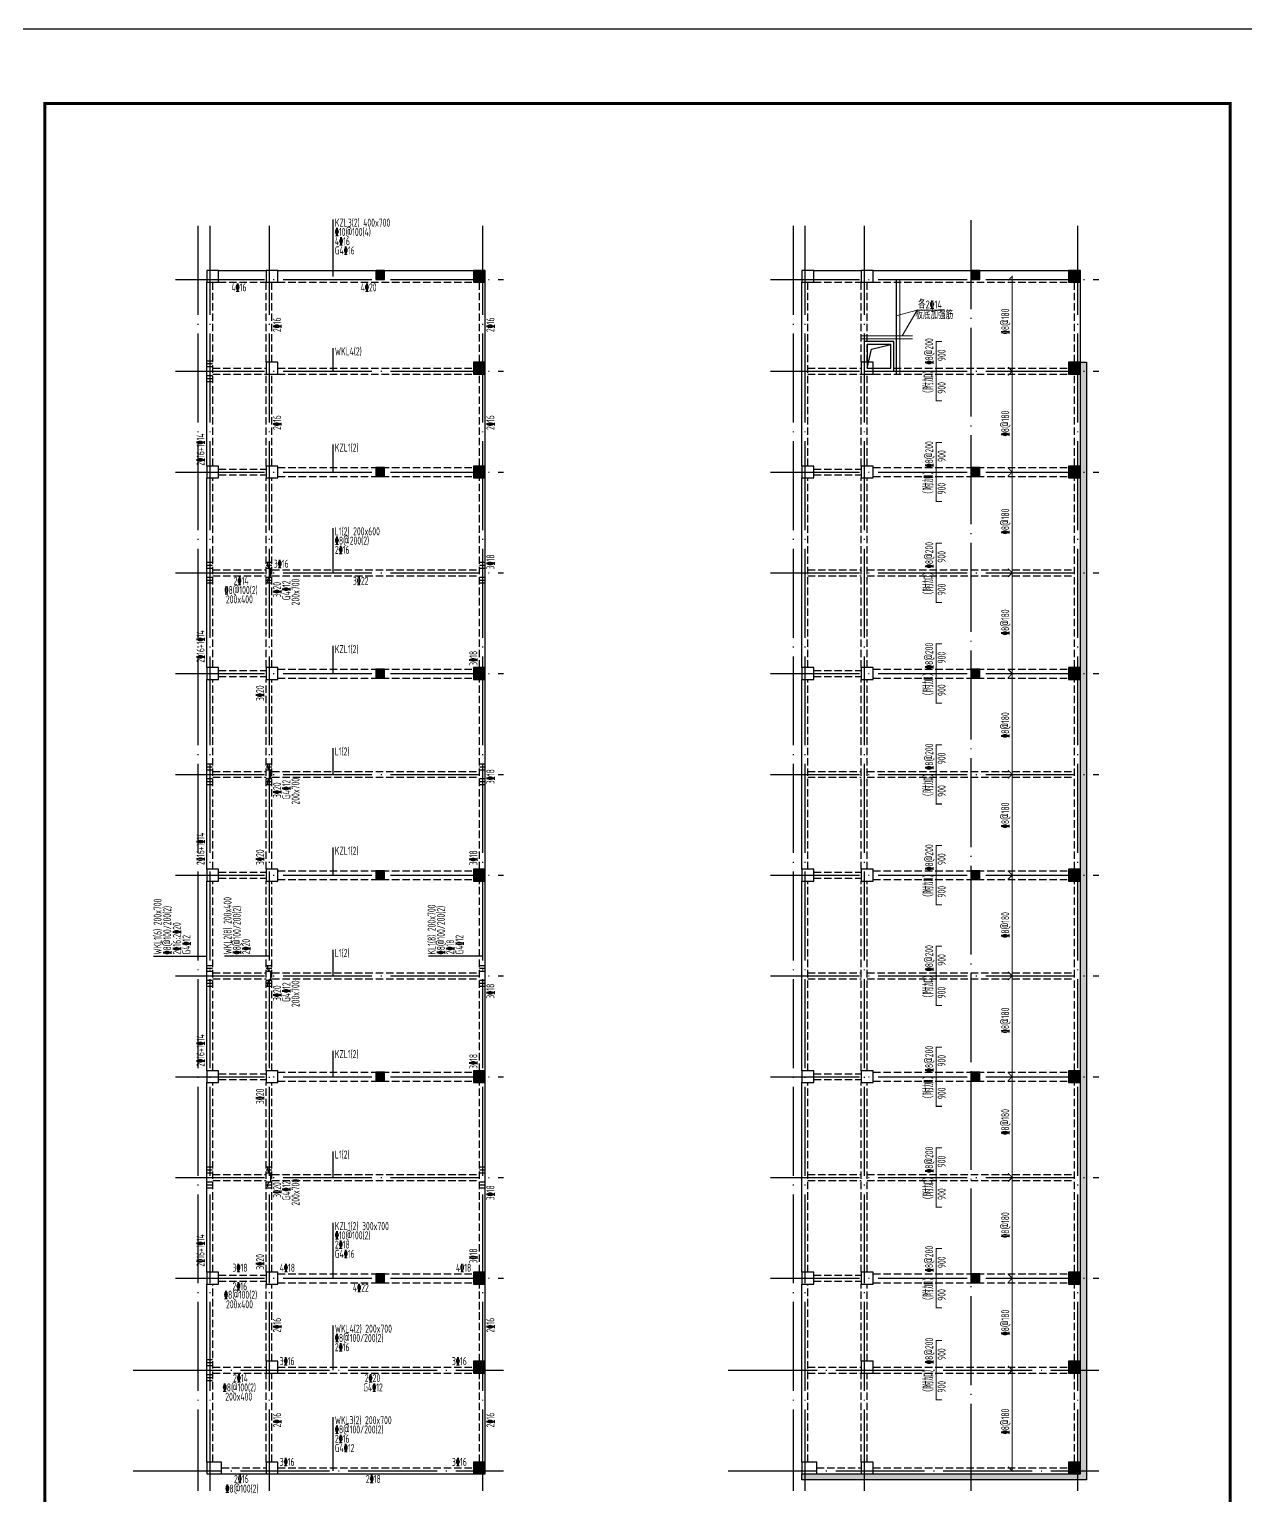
# Model space of a CAD drawing. Extents: x 2506385 to 2810062, y -487803 to -193521.
# Drawn here: x 2726537 to 2767587, y -425209 to -375739 of the extents above; entities that cross this region are included whole.
import ezdxf

# ---------------------------------------------------------------- set-up
doc = ezdxf.new("R2010")
doc.units = 0
doc.header["$LTSCALE"] = 1000
doc.header["$MEASUREMENT"] = 0
doc.linetypes.add('DASH', pattern=[0.35, 0.25, -0.1])
doc.linetypes.add('DOTE', pattern=[2.42, 2, -0.2, 0.02, -0.2])
for name, color, linetype in [('$dl$', 255, 'Continuous'), ('DOTE', 252, 'DOTE'), ('PUB_TITLE', 4, 'Continuous'), ('柱', 2, 'Continuous'), ('柱涂实', 54, 'Continuous'), ('梁', 4, 'Continuous'), ('梁原位标注', 7, 'Continuous'), ('梁原位标注竖向', 7, 'Continuous'), ('梁虚线', 134, 'DASH'), ('梁集中标注', 2, 'Continuous'), ('梁集中标注竖向', 2, 'Continuous'), ('楼板正筋文字', 7, 'Continuous'), ('楼板正筋钢筋', 24, 'Continuous'), ('楼板负筋文字', 7, 'Continuous'), ('楼板负筋标注', 94, 'Continuous'), ('楼板负筋钢筋', 1, 'Continuous'), ('次梁吊筋', 1, 'Continuous'), ('次梁箍筋', 1, 'Continuous')]:
    doc.layers.add(name, color=color, linetype=linetype)
doc.layers.add('查找字符', color=1, linetype='ByLayer', lineweight=18)
doc.styles.add('PkpmHz', font='Pkpmeng', dxfattribs={"width": 0.7, "bigfont": 'hztxt'})
doc.styles.get("Standard").update_dxf_attribs({"font": 'TSSDENG', "width": 0.7, "bigfont": 'TSSDCHN'})
doc.styles.add('TCCAD_Dimension', font='tssdeng.shx', dxfattribs={"width": 0.7, "bigfont": 'tssdchn.shx'})

msp = doc.modelspace()

# ---------------------------------------------------------------- hatches: boundary and pattern name
at = {"layer": '查找字符', "linetype": 'ByBlock'}
h = msp.add_hatch(dxfattribs=at)
h.set_pattern_fill('钢筋混凝土', color=252, scale=25)
h.set_pattern_definition([(45, (0, 0), (-44.1941738, 44.1941738), []), (50, (0, 0), (179.315046, -15.688034), [18.75, -206.25]), (355, (0, 0), (-34.687833, 188.048033), [15, -165]), (100.4514, (14.94, -1.3), (144.627345, 172.359886), [15.935047, -175.285528]), (46.1842, (0, 50), (266.810262, -41.379754), [28.125, -309.375]), (96.6356, (22.23, 46.55), (233.665676, 243.529468), [23.902572, -262.92825]), (351.1842, (0, 50), (233.665486, 243.52965), [22.5, -247.5]), (21, (25, 37.5), (149.226763, -100.654723), [18.75, -206.25]), (326, (25, 37.5), (60.828833, 181.287511), [15, -165]), (71.4514, (37.44, 29.11), (210.055657, 80.632624), [15.935047, -175.285528]), (37.5, (0, 0), (3.0399638, 83.2234635), [0, -163, 0, -167.5, 0, -165.625]), (7.5, (0, 0), (65.7673844, 98.602928), [0, -95.5, 0, -159.25, 0, -63.125]), (327.5, (-55.75, 0), (133.455609, -5.638718), [0, -62.5, 0, -195, 0, -258.75]), (317.5, (-80.75, 0), (145.7965423, 25.0262456), [0, -81.25, 0, -129.5, 0, -183.75])])
h.paths.add_polyline_path([(2752611.8, -424673.2), (2762011.8, -424673.2), (2762011.8, -424473.2), (2752611.8, -424473.2)])
h.paths.add_polyline_path([(2762011.8, -424673.2), (2762211.8, -424673.2), (2762211.8, -386973.2), (2762011.8, -386973.2)])

# ---------------------------------------------------------------- linework, layer by layer
at = {"layer": '$dl$', "linetype": 'ByBlock'}
for points in [[(2754711.8, -387273.2), (2755711.8, -387273.2), (2755711.8, -386273.2), (2754711.8, -386273.2)], [(2754811.8, -387173.2), (2755611.8, -387173.2), (2755611.8, -386373.2), (2754811.8, -386373.2)]]:
    msp.add_lwpolyline(points, close=True, dxfattribs=at)
msp.add_lwpolyline([(2754811.8, -387173.2), (2754956.5, -386532.8), (2755611.8, -386373.2)], dxfattribs=at)
at = {"linetype": 'ByBlock'}
for p, q in [((2762011.8, -386973.2), (2762211.8, -386973.2)), ((2762211.8, -386973.2), (2762211.8, -424673.2)), ((2752611.8, -424673.2), (2752611.8, -424473.2)), ((2762211.8, -424673.2), (2752611.8, -424673.2))]:
    msp.add_line(p, q, dxfattribs=at)
at = {"layer": 'DOTE', "ltscale": 1.5}
for p, q in [((2732226.2, -382373.2), (2732226.2, -425046)), ((2732626.2, -382373.2), (2732626.2, -425046)), ((2734626.2, -382373.2), (2734626.2, -425046)), ((2741826.2, -382373.2), (2741826.2, -425046)), ((2752311.8, -382373.2), (2752311.8, -425046)), ((2752711.8, -382373.2), (2752711.8, -425046)), ((2754711.8, -382373.2), (2754711.8, -425046)), ((2758311.8, -382176), (2758311.8, -425046)), ((2761911.8, -382373.2), (2761911.8, -425046)), ((2731468.5, -384173.2), (2742540.7, -384173.2)), ((2751554.1, -384173.2), (2762626.3, -384173.2)), ((2731468.5, -387273.2), (2742540.7, -387273.2)), ((2751554.1, -387273.2), (2762626.3, -387273.2)), ((2731468.5, -390673.2), (2742540.7, -390673.2)), ((2751554.1, -390673.2), (2762626.3, -390673.2)), ((2731468.5, -394073.2), (2742540.7, -394073.2)), ((2751554.1, -394073.2), (2762626.3, -394073.2)), ((2731468.5, -397473.2), (2742540.7, -397473.2)), ((2751554.1, -397473.2), (2762626.3, -397473.2)), ((2731468.5, -400873.2), (2742540.7, -400873.2)), ((2751554.1, -400873.2), (2762626.3, -400873.2)), ((2731468.5, -404273.2), (2742540.7, -404273.2)), ((2751554.1, -404273.2), (2762626.3, -404273.2)), ((2731468.5, -407673.2), (2742540.7, -407673.2)), ((2751554.1, -407673.2), (2762626.3, -407673.2)), ((2731468.5, -411073.2), (2742540.7, -411073.2)), ((2751554.1, -411073.2), (2762626.3, -411073.2)), ((2731468.5, -414473.2), (2742540.7, -414473.2)), ((2751554.1, -414473.2), (2762626.3, -414473.2)), ((2731468.5, -417873.2), (2742540.7, -417873.2)), ((2751554.1, -417873.2), (2762626.3, -417873.2)), ((2730036.7, -420973.2), (2742540.7, -420973.2)), ((2750122.3, -420973.2), (2762626.3, -420973.2)), ((2730036.7, -424373.2), (2742540.7, -424373.2)), ((2750122.3, -424373.2), (2762626.3, -424373.2))]:
    msp.add_line(p, q, dxfattribs=at)
at = {"layer": 'PUB_TITLE', "linetype": 'ByBlock'}
msp.add_lwpolyline([(2726061.7, -375738.7), (2726061.7, -450038.7), (2768061.7, -450038.7), (2768061.7, -375738.7)], close=True, dxfattribs=at)
at = {"layer": 'PUB_TITLE', "linetype": 'ByBlock', "const_width": 100}
msp.add_lwpolyline([(2727061.7, -378238.7), (2727061.7, -449038.7), (2767061.7, -449038.7), (2767061.7, -378238.7)], close=True, dxfattribs=at)
at = {"layer": '查找字符', "linetype": 'ByBlock'}
for p, q in [((2756498.5, -385211.9), (2755781.1, -385402.2)), ((2755996.7, -386078.9), (2756498.5, -385211.9))]:
    msp.add_line(p, q, dxfattribs=at)
at = {"layer": '查找字符'}
msp.add_line((2757391.7, -385211.9), (2756498.5, -385211.9), dxfattribs=at)
at = {"layer": '柱'}
for points in [[(2732926.2, -384273.2), (2732926.2, -383873.2), (2732526.2, -383873.2), (2732526.2, -384273.2)], [(2734926.2, -384273.2), (2734926.2, -383873.2), (2734526.2, -383873.2), (2734526.2, -384273.2)], [(2738526.2, -384173.2), (2738526.2, -383873.2), (2738226.2, -383873.2), (2738226.2, -384173.2)], [(2741926.2, -384273.2), (2741926.2, -383873.2), (2741526.2, -383873.2), (2741526.2, -384273.2)], [(2753011.8, -384273.2), (2753011.8, -383873.2), (2752611.8, -383873.2), (2752611.8, -384273.2)], [(2755011.8, -384273.2), (2755011.8, -383873.2), (2754611.8, -383873.2), (2754611.8, -384273.2)], [(2758611.8, -384173.2), (2758611.8, -383873.2), (2758311.8, -383873.2), (2758311.8, -384173.2)], [(2762011.8, -384273.2), (2762011.8, -383873.2), (2761611.8, -383873.2), (2761611.8, -384273.2)], [(2734926.2, -387373.2), (2734926.2, -386973.2), (2734526.2, -386973.2), (2734526.2, -387373.2)], [(2741926.2, -387373.2), (2741926.2, -386973.2), (2741526.2, -386973.2), (2741526.2, -387373.2)], [(2755011.8, -387373.2), (2755011.8, -386973.2), (2754611.8, -386973.2), (2754611.8, -387373.2)], [(2762011.8, -387373.2), (2762011.8, -386973.2), (2761611.8, -386973.2), (2761611.8, -387373.2)], [(2732926.2, -390873.2), (2732926.2, -390473.2), (2732526.2, -390473.2), (2732526.2, -390873.2)], [(2734926.2, -390873.2), (2734926.2, -390473.2), (2734526.2, -390473.2), (2734526.2, -390873.2)], [(2738526.2, -390823.2), (2738526.2, -390523.2), (2738226.2, -390523.2), (2738226.2, -390823.2)], [(2741926.2, -390873.2), (2741926.2, -390473.2), (2741526.2, -390473.2), (2741526.2, -390873.2)], [(2753011.8, -390873.2), (2753011.8, -390473.2), (2752611.8, -390473.2), (2752611.8, -390873.2)], [(2755011.8, -390873.2), (2755011.8, -390473.2), (2754611.8, -390473.2), (2754611.8, -390873.2)], [(2758611.8, -390823.2), (2758611.8, -390523.2), (2758311.8, -390523.2), (2758311.8, -390823.2)], [(2762011.8, -390873.2), (2762011.8, -390473.2), (2761611.8, -390473.2), (2761611.8, -390873.2)], [(2732926.2, -397673.2), (2732926.2, -397273.2), (2732526.2, -397273.2), (2732526.2, -397673.2)], [(2734926.2, -397673.2), (2734926.2, -397273.2), (2734526.2, -397273.2), (2734526.2, -397673.2)], [(2738526.2, -397623.2), (2738526.2, -397323.2), (2738226.2, -397323.2), (2738226.2, -397623.2)], [(2741926.2, -397673.2), (2741926.2, -397273.2), (2741526.2, -397273.2), (2741526.2, -397673.2)], [(2753011.8, -397673.2), (2753011.8, -397273.2), (2752611.8, -397273.2), (2752611.8, -397673.2)], [(2755011.8, -397673.2), (2755011.8, -397273.2), (2754611.8, -397273.2), (2754611.8, -397673.2)], [(2758611.8, -397623.2), (2758611.8, -397323.2), (2758311.8, -397323.2), (2758311.8, -397623.2)], [(2762011.8, -397673.2), (2762011.8, -397273.2), (2761611.8, -397273.2), (2761611.8, -397673.2)], [(2732926.2, -404473.2), (2732926.2, -404073.2), (2732526.2, -404073.2), (2732526.2, -404473.2)], [(2734926.2, -404473.2), (2734926.2, -404073.2), (2734526.2, -404073.2), (2734526.2, -404473.2)], [(2738526.2, -404423.2), (2738526.2, -404123.2), (2738226.2, -404123.2), (2738226.2, -404423.2)], [(2741926.2, -404473.2), (2741926.2, -404073.2), (2741526.2, -404073.2), (2741526.2, -404473.2)], [(2753011.8, -404473.2), (2753011.8, -404073.2), (2752611.8, -404073.2), (2752611.8, -404473.2)], [(2755011.8, -404473.2), (2755011.8, -404073.2), (2754611.8, -404073.2), (2754611.8, -404473.2)], [(2758611.8, -404423.2), (2758611.8, -404123.2), (2758311.8, -404123.2), (2758311.8, -404423.2)], [(2762011.8, -404473.2), (2762011.8, -404073.2), (2761611.8, -404073.2), (2761611.8, -404473.2)], [(2732926.2, -411273.2), (2732926.2, -410873.2), (2732526.2, -410873.2), (2732526.2, -411273.2)], [(2734926.2, -411273.2), (2734926.2, -410873.2), (2734526.2, -410873.2), (2734526.2, -411273.2)], [(2738526.2, -411223.2), (2738526.2, -410923.2), (2738226.2, -410923.2), (2738226.2, -411223.2)], [(2741926.2, -411273.2), (2741926.2, -410873.2), (2741526.2, -410873.2), (2741526.2, -411273.2)], [(2753011.8, -411273.2), (2753011.8, -410873.2), (2752611.8, -410873.2), (2752611.8, -411273.2)], [(2755011.8, -411273.2), (2755011.8, -410873.2), (2754611.8, -410873.2), (2754611.8, -411273.2)], [(2758611.8, -411223.2), (2758611.8, -410923.2), (2758311.8, -410923.2), (2758311.8, -411223.2)], [(2762011.8, -411273.2), (2762011.8, -410873.2), (2761611.8, -410873.2), (2761611.8, -411273.2)], [(2732926.2, -418073.2), (2732926.2, -417673.2), (2732526.2, -417673.2), (2732526.2, -418073.2)], [(2734926.2, -418073.2), (2734926.2, -417673.2), (2734526.2, -417673.2), (2734526.2, -418073.2)], [(2738526.2, -418023.2), (2738526.2, -417723.2), (2738226.2, -417723.2), (2738226.2, -418023.2)], [(2741926.2, -418073.2), (2741926.2, -417673.2), (2741526.2, -417673.2), (2741526.2, -418073.2)], [(2753011.8, -418073.2), (2753011.8, -417673.2), (2752611.8, -417673.2), (2752611.8, -418073.2)], [(2755011.8, -418073.2), (2755011.8, -417673.2), (2754611.8, -417673.2), (2754611.8, -418073.2)], [(2758611.8, -418023.2), (2758611.8, -417723.2), (2758311.8, -417723.2), (2758311.8, -418023.2)], [(2762011.8, -418073.2), (2762011.8, -417673.2), (2761611.8, -417673.2), (2761611.8, -418073.2)], [(2734926.2, -421073.2), (2734926.2, -420673.2), (2734526.2, -420673.2), (2734526.2, -421073.2)], [(2741926.2, -421073.2), (2741926.2, -420673.2), (2741526.2, -420673.2), (2741526.2, -421073.2)], [(2755011.8, -421073.2), (2755011.8, -420673.2), (2754611.8, -420673.2), (2754611.8, -421073.2)], [(2762011.8, -421073.2), (2762011.8, -420673.2), (2761611.8, -420673.2), (2761611.8, -421073.2)], [(2733026.2, -424473.2), (2733026.2, -424073.2), (2732526.2, -424073.2), (2732526.2, -424473.2)], [(2734926.2, -424473.2), (2734926.2, -424073.2), (2734526.2, -424073.2), (2734526.2, -424473.2)], [(2741926.2, -424473.2), (2741926.2, -424073.2), (2741526.2, -424073.2), (2741526.2, -424473.2)], [(2753111.8, -424473.2), (2753111.8, -424073.2), (2752611.8, -424073.2), (2752611.8, -424473.2)], [(2755011.8, -424473.2), (2755011.8, -424073.2), (2754611.8, -424073.2), (2754611.8, -424473.2)], [(2762011.8, -424473.2), (2762011.8, -424073.2), (2761611.8, -424073.2), (2761611.8, -424473.2)]]:
    msp.add_lwpolyline(points, close=True, dxfattribs=at)
at = {"layer": '柱涂实'}
for points in [[(2738526.2, -384173.2), (2738526.2, -383873.2), (2738226.2, -384173.2), (2738226.2, -383873.2)], [(2741926.2, -384273.2), (2741926.2, -383873.2), (2741526.2, -384273.2), (2741526.2, -383873.2)], [(2758611.8, -384173.2), (2758611.8, -383873.2), (2758311.8, -384173.2), (2758311.8, -383873.2)], [(2762011.8, -384273.2), (2762011.8, -383873.2), (2761611.8, -384273.2), (2761611.8, -383873.2)], [(2741926.2, -387373.2), (2741926.2, -386973.2), (2741526.2, -387373.2), (2741526.2, -386973.2)], [(2762011.8, -387373.2), (2762011.8, -386973.2), (2761611.8, -387373.2), (2761611.8, -386973.2)], [(2738526.2, -390823.2), (2738526.2, -390523.2), (2738226.2, -390823.2), (2738226.2, -390523.2)], [(2741926.2, -390873.2), (2741926.2, -390473.2), (2741526.2, -390873.2), (2741526.2, -390473.2)], [(2758611.8, -390823.2), (2758611.8, -390523.2), (2758311.8, -390823.2), (2758311.8, -390523.2)], [(2762011.8, -390873.2), (2762011.8, -390473.2), (2761611.8, -390873.2), (2761611.8, -390473.2)], [(2738526.2, -397623.2), (2738526.2, -397323.2), (2738226.2, -397623.2), (2738226.2, -397323.2)], [(2741926.2, -397673.2), (2741926.2, -397273.2), (2741526.2, -397673.2), (2741526.2, -397273.2)], [(2758611.8, -397623.2), (2758611.8, -397323.2), (2758311.8, -397623.2), (2758311.8, -397323.2)], [(2762011.8, -397673.2), (2762011.8, -397273.2), (2761611.8, -397673.2), (2761611.8, -397273.2)], [(2738526.2, -404423.2), (2738526.2, -404123.2), (2738226.2, -404423.2), (2738226.2, -404123.2)], [(2741926.2, -404473.2), (2741926.2, -404073.2), (2741526.2, -404473.2), (2741526.2, -404073.2)], [(2758611.8, -404423.2), (2758611.8, -404123.2), (2758311.8, -404423.2), (2758311.8, -404123.2)], [(2762011.8, -404473.2), (2762011.8, -404073.2), (2761611.8, -404473.2), (2761611.8, -404073.2)], [(2738526.2, -411223.2), (2738526.2, -410923.2), (2738226.2, -411223.2), (2738226.2, -410923.2)], [(2741926.2, -411273.2), (2741926.2, -410873.2), (2741526.2, -411273.2), (2741526.2, -410873.2)], [(2758611.8, -411223.2), (2758611.8, -410923.2), (2758311.8, -411223.2), (2758311.8, -410923.2)], [(2762011.8, -411273.2), (2762011.8, -410873.2), (2761611.8, -411273.2), (2761611.8, -410873.2)], [(2738526.2, -418023.2), (2738526.2, -417723.2), (2738226.2, -418023.2), (2738226.2, -417723.2)], [(2741926.2, -418073.2), (2741926.2, -417673.2), (2741526.2, -418073.2), (2741526.2, -417673.2)], [(2758611.8, -418023.2), (2758611.8, -417723.2), (2758311.8, -418023.2), (2758311.8, -417723.2)], [(2762011.8, -418073.2), (2762011.8, -417673.2), (2761611.8, -418073.2), (2761611.8, -417673.2)], [(2741926.2, -421073.2), (2741926.2, -420673.2), (2741526.2, -421073.2), (2741526.2, -420673.2)], [(2762011.8, -421073.2), (2762011.8, -420673.2), (2761611.8, -421073.2), (2761611.8, -420673.2)], [(2741926.2, -424473.2), (2741926.2, -424073.2), (2741526.2, -424473.2), (2741526.2, -424073.2)], [(2762011.8, -424473.2), (2762011.8, -424073.2), (2761611.8, -424473.2), (2761611.8, -424073.2)]]:
    msp.add_solid(points, dxfattribs=at)
at = {"layer": '梁'}
for p, q in [((2732926.2, -383873.2), (2734526.2, -383873.2)), ((2734926.2, -383873.2), (2741526.2, -383873.2)), ((2753011.8, -383873.2), (2754611.8, -383873.2)), ((2755011.8, -383873.2), (2761611.8, -383873.2)), ((2732526.2, -390473.2), (2732526.2, -384273.2)), ((2741926.2, -386973.2), (2741926.2, -384273.2)), ((2752611.8, -390473.2), (2752611.8, -384273.2)), ((2762011.8, -386973.2), (2762011.8, -384273.2)), ((2741926.2, -390473.2), (2741926.2, -387373.2)), ((2762011.8, -390473.2), (2762011.8, -387373.2)), ((2732526.2, -397273.2), (2732526.2, -390873.2)), ((2741926.2, -397273.2), (2741926.2, -390873.2)), ((2752611.8, -397273.2), (2752611.8, -390873.2)), ((2762011.8, -397273.2), (2762011.8, -390873.2)), ((2732526.2, -404073.2), (2732526.2, -397673.2)), ((2741926.2, -404073.2), (2741926.2, -397673.2)), ((2752611.8, -404073.2), (2752611.8, -397673.2)), ((2762011.8, -404073.2), (2762011.8, -397673.2)), ((2732526.2, -410873.2), (2732526.2, -404473.2)), ((2741926.2, -410873.2), (2741926.2, -404473.2)), ((2752611.8, -410873.2), (2752611.8, -404473.2)), ((2762011.8, -410873.2), (2762011.8, -404473.2)), ((2732526.2, -417673.2), (2732526.2, -411273.2)), ((2741926.2, -417673.2), (2741926.2, -411273.2)), ((2752611.8, -417673.2), (2752611.8, -411273.2)), ((2762011.8, -417673.2), (2762011.8, -411273.2)), ((2732526.2, -424073.2), (2732526.2, -418073.2)), ((2741926.2, -420673.2), (2741926.2, -418073.2)), ((2752611.8, -424073.2), (2752611.8, -418073.2)), ((2762011.8, -420673.2), (2762011.8, -418073.2)), ((2741926.2, -424073.2), (2741926.2, -421073.2)), ((2762011.8, -424073.2), (2762011.8, -421073.2)), ((2733026.2, -424473.2), (2734526.2, -424473.2)), ((2734926.2, -424473.2), (2741526.2, -424473.2)), ((2753111.8, -424473.2), (2754611.8, -424473.2)), ((2755011.8, -424473.2), (2761611.8, -424473.2))]:
    msp.add_line(p, q, dxfattribs=at)
at = {"layer": '梁虚线'}
for p, q in [((2732726.2, -390473.2), (2732726.2, -384273.2)), ((2732926.2, -384273.2), (2734526.2, -384273.2)), ((2734526.2, -386973.2), (2734526.2, -384273.2)), ((2734726.2, -386973.2), (2734726.2, -384273.2)), ((2734926.2, -384273.2), (2741526.2, -384273.2)), ((2741726.2, -386973.2), (2741726.2, -384273.2)), ((2752811.8, -390473.2), (2752811.8, -384273.2)), ((2753011.8, -384273.2), (2754611.8, -384273.2)), ((2754611.8, -386973.2), (2754611.8, -384273.2)), ((2754811.8, -386973.2), (2754811.8, -384273.2)), ((2755011.8, -384273.2), (2761611.8, -384273.2)), ((2761811.8, -386973.2), (2761811.8, -384273.2)), ((2732726.2, -387173.2), (2734526.2, -387173.2)), ((2734926.2, -387173.2), (2741526.2, -387173.2)), ((2752811.8, -387173.2), (2754611.8, -387173.2)), ((2755011.8, -387173.2), (2761611.8, -387173.2)), ((2732726.2, -387373.2), (2734526.2, -387373.2)), ((2734526.2, -390473.2), (2734526.2, -387373.2)), ((2734726.2, -390473.2), (2734726.2, -387373.2)), ((2734926.2, -387373.2), (2741526.2, -387373.2)), ((2741726.2, -390473.2), (2741726.2, -387373.2)), ((2752811.8, -387373.2), (2754611.8, -387373.2)), ((2754611.8, -390473.2), (2754611.8, -387373.2)), ((2754811.8, -390473.2), (2754811.8, -387373.2)), ((2755011.8, -387373.2), (2761611.8, -387373.2)), ((2761811.8, -390473.2), (2761811.8, -387373.2)), ((2732926.2, -390573.2), (2734526.2, -390573.2)), ((2732926.2, -390773.2), (2734526.2, -390773.2)), ((2734926.2, -390523.2), (2741526.2, -390523.2)), ((2753011.8, -390573.2), (2754611.8, -390573.2)), ((2753011.8, -390773.2), (2754611.8, -390773.2)), ((2755011.8, -390523.2), (2761611.8, -390523.2)), ((2732726.2, -397273.2), (2732726.2, -390873.2)), ((2734526.2, -397273.2), (2734526.2, -390873.2)), ((2734726.2, -397273.2), (2734726.2, -390873.2)), ((2734926.2, -390823.2), (2741526.2, -390823.2)), ((2741726.2, -397273.2), (2741726.2, -390873.2)), ((2752811.8, -397273.2), (2752811.8, -390873.2)), ((2754611.8, -397273.2), (2754611.8, -390873.2)), ((2754811.8, -397273.2), (2754811.8, -390873.2)), ((2755011.8, -390823.2), (2761611.8, -390823.2)), ((2761811.8, -397273.2), (2761811.8, -390873.2)), ((2732726.2, -393973.2), (2734526.2, -393973.2)), ((2732726.2, -394173.2), (2734526.2, -394173.2)), ((2734726.2, -393973.2), (2741726.2, -393973.2)), ((2734726.2, -394173.2), (2741726.2, -394173.2)), ((2752811.8, -393973.2), (2754611.8, -393973.2)), ((2752811.8, -394173.2), (2754611.8, -394173.2)), ((2754811.8, -393973.2), (2761811.8, -393973.2)), ((2754811.8, -394173.2), (2761811.8, -394173.2)), ((2732726.2, -404073.2), (2732726.2, -397673.2)), ((2732926.2, -397373.2), (2734526.2, -397373.2)), ((2732926.2, -397573.2), (2734526.2, -397573.2)), ((2734526.2, -404073.2), (2734526.2, -397673.2)), ((2734726.2, -404073.2), (2734726.2, -397673.2)), ((2734926.2, -397323.2), (2741526.2, -397323.2)), ((2734926.2, -397623.2), (2741526.2, -397623.2)), ((2741726.2, -404073.2), (2741726.2, -397673.2)), ((2752811.8, -404073.2), (2752811.8, -397673.2)), ((2753011.8, -397373.2), (2754611.8, -397373.2)), ((2753011.8, -397573.2), (2754611.8, -397573.2)), ((2754611.8, -404073.2), (2754611.8, -397673.2)), ((2754811.8, -404073.2), (2754811.8, -397673.2)), ((2755011.8, -397323.2), (2761611.8, -397323.2)), ((2755011.8, -397623.2), (2761611.8, -397623.2)), ((2761811.8, -404073.2), (2761811.8, -397673.2)), ((2732726.2, -400773.2), (2734526.2, -400773.2)), ((2732726.2, -400973.2), (2734526.2, -400973.2)), ((2734726.2, -400773.2), (2741726.2, -400773.2)), ((2734726.2, -400973.2), (2741726.2, -400973.2)), ((2752811.8, -400773.2), (2754611.8, -400773.2)), ((2752811.8, -400973.2), (2754611.8, -400973.2)), ((2754811.8, -400773.2), (2761811.8, -400773.2)), ((2754811.8, -400973.2), (2761811.8, -400973.2)), ((2734926.2, -404123.2), (2741526.2, -404123.2)), ((2755011.8, -404123.2), (2761611.8, -404123.2)), ((2732726.2, -410873.2), (2732726.2, -404473.2)), ((2732926.2, -404173.2), (2734526.2, -404173.2)), ((2732926.2, -404373.2), (2734526.2, -404373.2)), ((2734526.2, -410873.2), (2734526.2, -404473.2)), ((2734726.2, -410873.2), (2734726.2, -404473.2)), ((2734926.2, -404423.2), (2741526.2, -404423.2)), ((2741726.2, -410873.2), (2741726.2, -404473.2)), ((2752811.8, -410873.2), (2752811.8, -404473.2)), ((2753011.8, -404173.2), (2754611.8, -404173.2)), ((2753011.8, -404373.2), (2754611.8, -404373.2)), ((2754611.8, -410873.2), (2754611.8, -404473.2)), ((2754811.8, -410873.2), (2754811.8, -404473.2)), ((2755011.8, -404423.2), (2761611.8, -404423.2)), ((2761811.8, -410873.2), (2761811.8, -404473.2)), ((2732726.2, -407573.2), (2734526.2, -407573.2)), ((2734726.2, -407573.2), (2741726.2, -407573.2)), ((2752811.8, -407573.2), (2754611.8, -407573.2)), ((2754811.8, -407573.2), (2761811.8, -407573.2)), ((2732726.2, -407773.2), (2734526.2, -407773.2)), ((2734726.2, -407773.2), (2741726.2, -407773.2)), ((2752811.8, -407773.2), (2754611.8, -407773.2)), ((2754811.8, -407773.2), (2761811.8, -407773.2)), ((2732926.2, -410973.2), (2734526.2, -410973.2)), ((2734926.2, -410923.2), (2741526.2, -410923.2)), ((2753011.8, -410973.2), (2754611.8, -410973.2)), ((2755011.8, -410923.2), (2761611.8, -410923.2)), ((2732726.2, -417673.2), (2732726.2, -411273.2)), ((2732926.2, -411173.2), (2734526.2, -411173.2)), ((2734526.2, -417673.2), (2734526.2, -411273.2)), ((2734726.2, -417673.2), (2734726.2, -411273.2)), ((2734926.2, -411223.2), (2741526.2, -411223.2)), ((2741726.2, -417673.2), (2741726.2, -411273.2)), ((2752811.8, -417673.2), (2752811.8, -411273.2)), ((2753011.8, -411173.2), (2754611.8, -411173.2)), ((2754611.8, -417673.2), (2754611.8, -411273.2)), ((2754811.8, -417673.2), (2754811.8, -411273.2)), ((2755011.8, -411223.2), (2761611.8, -411223.2)), ((2761811.8, -417673.2), (2761811.8, -411273.2)), ((2732726.2, -414373.2), (2734526.2, -414373.2)), ((2734726.2, -414373.2), (2741726.2, -414373.2)), ((2752811.8, -414373.2), (2754611.8, -414373.2)), ((2754811.8, -414373.2), (2761811.8, -414373.2)), ((2732726.2, -414573.2), (2734526.2, -414573.2)), ((2734726.2, -414573.2), (2741726.2, -414573.2)), ((2752811.8, -414573.2), (2754611.8, -414573.2)), ((2754811.8, -414573.2), (2761811.8, -414573.2)), ((2732926.2, -417773.2), (2734526.2, -417773.2)), ((2732926.2, -417973.2), (2734526.2, -417973.2)), ((2734926.2, -417723.2), (2741526.2, -417723.2)), ((2753011.8, -417773.2), (2754611.8, -417773.2)), ((2753011.8, -417973.2), (2754611.8, -417973.2)), ((2755011.8, -417723.2), (2761611.8, -417723.2)), ((2732726.2, -424073.2), (2732726.2, -418073.2)), ((2734526.2, -420673.2), (2734526.2, -418073.2)), ((2734726.2, -420673.2), (2734726.2, -418073.2)), ((2734926.2, -418023.2), (2741526.2, -418023.2)), ((2741726.2, -420673.2), (2741726.2, -418073.2)), ((2752811.8, -424073.2), (2752811.8, -418073.2)), ((2754611.8, -420673.2), (2754611.8, -418073.2)), ((2754811.8, -420673.2), (2754811.8, -418073.2)), ((2755011.8, -418023.2), (2761611.8, -418023.2)), ((2761811.8, -420673.2), (2761811.8, -418073.2)), ((2732726.2, -420873.2), (2734526.2, -420873.2)), ((2734926.2, -420873.2), (2741526.2, -420873.2)), ((2752811.8, -420873.2), (2754611.8, -420873.2)), ((2755011.8, -420873.2), (2761611.8, -420873.2)), ((2732726.2, -421073.2), (2734526.2, -421073.2)), ((2734526.2, -424073.2), (2734526.2, -421073.2)), ((2734726.2, -424073.2), (2734726.2, -421073.2)), ((2734926.2, -421073.2), (2741526.2, -421073.2)), ((2741726.2, -424073.2), (2741726.2, -421073.2)), ((2752811.8, -421073.2), (2754611.8, -421073.2)), ((2754611.8, -424073.2), (2754611.8, -421073.2)), ((2754811.8, -424073.2), (2754811.8, -421073.2)), ((2755011.8, -421073.2), (2761611.8, -421073.2)), ((2761811.8, -424073.2), (2761811.8, -421073.2)), ((2733026.2, -424273.2), (2734526.2, -424273.2)), ((2734926.2, -424273.2), (2741526.2, -424273.2)), ((2753111.8, -424273.2), (2754611.8, -424273.2)), ((2755011.8, -424273.2), (2761611.8, -424273.2))]:
    msp.add_line(p, q, dxfattribs=at)
at = {"layer": '梁集中标注'}
for p, q in [((2736786.2, -384073.2), (2736786.2, -382154.5)), ((2736786.2, -387273.2), (2736786.2, -386495.6)), ((2736786.2, -390673.2), (2736786.2, -389742)), ((2736786.2, -394073.2), (2736786.2, -392567)), ((2736786.2, -397473.2), (2736786.2, -396542)), ((2736786.2, -400873.2), (2736786.2, -399992)), ((2736786.2, -404273.2), (2736786.2, -403342)), ((2736786.2, -407673.2), (2736786.2, -406792)), ((2736786.2, -411073.2), (2736786.2, -410203.1)), ((2736786.2, -414473.2), (2736786.2, -413592)), ((2736786.2, -417873.2), (2736786.2, -416004.5)), ((2736786.2, -420973.2), (2736786.2, -419467)), ((2736786.2, -424373.2), (2736786.2, -422554.5))]:
    msp.add_line(p, q, dxfattribs=at)
at = {"layer": '梁集中标注竖向'}
for p, q in [((2730730.6, -407008), (2732526.2, -407008)), ((2734626.2, -407010.2), (2733119.9, -407010.2)), ((2741826.2, -407010.7), (2740007.4, -407010.7))]:
    msp.add_line(p, q, dxfattribs=at)
at = {"layer": '楼板正筋钢筋', "const_width": 35}
for points in [[(2759566.4, -387131.8), (2759707.8, -387273.2), (2759707.8, -384073.2), (2759566.3, -384214.6)], [(2759566.4, -390531.8), (2759707.8, -390673.2), (2759707.8, -387273.2), (2759566.3, -387414.6)], [(2759566.4, -393931.8), (2759707.8, -394073.2), (2759707.8, -390673.2), (2759566.3, -390814.6)], [(2759566.4, -397331.8), (2759707.8, -397473.2), (2759707.8, -394073.2), (2759566.3, -394214.6)], [(2759566.4, -400731.8), (2759707.8, -400873.2), (2759707.8, -397473.2), (2759566.3, -397614.6)], [(2759566.4, -404131.8), (2759707.8, -404273.2), (2759707.8, -400873.2), (2759566.3, -401014.6)], [(2759566.4, -407531.8), (2759707.8, -407673.2), (2759707.8, -404273.2), (2759566.3, -404414.6)], [(2759566.4, -410931.8), (2759707.8, -411073.2), (2759707.8, -407673.2), (2759566.3, -407814.6)], [(2759566.4, -414331.8), (2759707.8, -414473.2), (2759707.8, -411073.2), (2759566.3, -411214.6)], [(2759566.4, -417731.8), (2759707.8, -417873.2), (2759707.8, -414473.2), (2759566.3, -414614.6)], [(2759566.4, -420831.8), (2759707.8, -420973.2), (2759707.8, -417873.2), (2759566.3, -418014.6)], [(2759566.4, -424231.8), (2759707.8, -424373.2), (2759707.8, -420973.2), (2759566.3, -421114.6)]]:
    msp.add_lwpolyline(points, dxfattribs=at)
at = {"layer": '楼板负筋钢筋', "ltscale": 1, "const_width": 35}
for points in [[(2755796.3, -384173.2), (2755796.3, -387375.7)], [(2755911.4, -384173.2), (2755911.4, -387375.7)], [(2754614.8, -386078.9), (2756345.1, -386078.9)], [(2754614.8, -386178.5), (2756345.1, -386178.5)]]:
    msp.add_lwpolyline(points, dxfattribs=at)
at = {"layer": '楼板负筋钢筋', "const_width": 35}
for points in [[(2757341.6, -388273.2), (2757141.6, -388273.2), (2757141.6, -386273.2), (2757341.6, -386273.2)], [(2757341.6, -391673.2), (2757141.6, -391673.2), (2757141.6, -389673.2), (2757341.6, -389673.2)], [(2757341.6, -395073.2), (2757141.6, -395073.2), (2757141.6, -393073.2), (2757341.6, -393073.2)], [(2757341.6, -398473.2), (2757141.6, -398473.2), (2757141.6, -396473.2), (2757341.6, -396473.2)], [(2757341.6, -401873.2), (2757141.6, -401873.2), (2757141.6, -399873.2), (2757341.6, -399873.2)], [(2757341.6, -405273.2), (2757141.6, -405273.2), (2757141.6, -403273.2), (2757341.6, -403273.2)], [(2757341.6, -408673.2), (2757141.6, -408673.2), (2757141.6, -406673.2), (2757341.6, -406673.2)], [(2757341.6, -412073.2), (2757141.6, -412073.2), (2757141.6, -410073.2), (2757341.6, -410073.2)], [(2757341.6, -415473.2), (2757141.6, -415473.2), (2757141.6, -413473.2), (2757341.6, -413473.2)], [(2757341.6, -418873.2), (2757141.6, -418873.2), (2757141.6, -416873.2), (2757341.6, -416873.2)], [(2757341.6, -421973.2), (2757141.6, -421973.2), (2757141.6, -419973.2), (2757341.6, -419973.2)]]:
    msp.add_lwpolyline(points, dxfattribs=at)
at = {"layer": '次梁吊筋', "const_width": 44.9}
for points in [[(2734576.2, -393848.2), (2734576.2, -393748.2)], [(2734676.2, -393948.2), (2734576.2, -393848.2)], [(2734576.2, -394298.2), (2734676.2, -394198.2)], [(2734676.2, -394198.2), (2734676.2, -393948.2)], [(2734576.2, -394398.2), (2734576.2, -394298.2)], [(2734576.2, -400648.2), (2734576.2, -400548.2)], [(2734676.2, -400748.2), (2734576.2, -400648.2)], [(2734576.2, -401098.2), (2734676.2, -400998.2)], [(2734576.2, -401198.2), (2734576.2, -401098.2)], [(2734676.2, -400998.2), (2734676.2, -400748.2)], [(2734576.2, -407448.2), (2734576.2, -407348.2)], [(2734676.2, -407548.2), (2734576.2, -407448.2)], [(2734676.2, -407798.2), (2734676.2, -407548.2)], [(2734576.2, -407898.2), (2734676.2, -407798.2)], [(2734576.2, -407998.2), (2734576.2, -407898.2)], [(2734576.2, -414248.2), (2734576.2, -414148.2)], [(2734676.2, -414348.2), (2734576.2, -414248.2)], [(2734676.2, -414598.2), (2734676.2, -414348.2)], [(2734576.2, -414698.2), (2734676.2, -414598.2)], [(2734576.2, -414798.2), (2734576.2, -414698.2)]]:
    msp.add_lwpolyline(points, dxfattribs=at)
at = {"layer": '次梁箍筋', "const_width": 44.9}
for points in [[(2732526.2, -386923.2), (2732726.2, -386923.2)], [(2732526.2, -387023.2), (2732726.2, -387023.2)], [(2732526.2, -387123.2), (2732726.2, -387123.2)], [(2732526.2, -387423.2), (2732726.2, -387423.2)], [(2732526.2, -387523.2), (2732726.2, -387523.2)], [(2732526.2, -387623.2), (2732726.2, -387623.2)], [(2732526.2, -393723.2), (2732726.2, -393723.2)], [(2734526.2, -393723.2), (2734726.2, -393723.2)], [(2741726.2, -393723.2), (2741926.2, -393723.2)], [(2732526.2, -393823.2), (2732726.2, -393823.2)], [(2732526.2, -393923.2), (2732726.2, -393923.2)], [(2732526.2, -394223.2), (2732726.2, -394223.2)], [(2734526.2, -393823.2), (2734726.2, -393823.2)], [(2734526.2, -393923.2), (2734726.2, -393923.2)], [(2734526.2, -394223.2), (2734726.2, -394223.2)], [(2741726.2, -393823.2), (2741926.2, -393823.2)], [(2741726.2, -393923.2), (2741926.2, -393923.2)], [(2741726.2, -394223.2), (2741926.2, -394223.2)], [(2732526.2, -394323.2), (2732726.2, -394323.2)], [(2732526.2, -394423.2), (2732726.2, -394423.2)], [(2734526.2, -394323.2), (2734726.2, -394323.2)], [(2734526.2, -394423.2), (2734726.2, -394423.2)], [(2741726.2, -394323.2), (2741926.2, -394323.2)], [(2741726.2, -394423.2), (2741926.2, -394423.2)], [(2732526.2, -400523.2), (2732726.2, -400523.2)], [(2732526.2, -400623.2), (2732726.2, -400623.2)], [(2732526.2, -400723.2), (2732726.2, -400723.2)], [(2734526.2, -400523.2), (2734726.2, -400523.2)], [(2734526.2, -400623.2), (2734726.2, -400623.2)], [(2734526.2, -400723.2), (2734726.2, -400723.2)], [(2741726.2, -400523.2), (2741926.2, -400523.2)], [(2741726.2, -400623.2), (2741926.2, -400623.2)], [(2741726.2, -400723.2), (2741926.2, -400723.2)], [(2732526.2, -401023.2), (2732726.2, -401023.2)], [(2732526.2, -401123.2), (2732726.2, -401123.2)], [(2734526.2, -401023.2), (2734726.2, -401023.2)], [(2734526.2, -401123.2), (2734726.2, -401123.2)], [(2741726.2, -401023.2), (2741926.2, -401023.2)], [(2741726.2, -401123.2), (2741926.2, -401123.2)], [(2732526.2, -401223.2), (2732726.2, -401223.2)], [(2734526.2, -401223.2), (2734726.2, -401223.2)], [(2741726.2, -401223.2), (2741926.2, -401223.2)], [(2732526.2, -407323.2), (2732726.2, -407323.2)], [(2732526.2, -407423.2), (2732726.2, -407423.2)], [(2732526.2, -407523.2), (2732726.2, -407523.2)], [(2734526.2, -407323.2), (2734726.2, -407323.2)], [(2734526.2, -407423.2), (2734726.2, -407423.2)], [(2734526.2, -407523.2), (2734726.2, -407523.2)], [(2741726.2, -407323.2), (2741926.2, -407323.2)], [(2741726.2, -407423.2), (2741926.2, -407423.2)], [(2741726.2, -407523.2), (2741926.2, -407523.2)], [(2732526.2, -407823.2), (2732726.2, -407823.2)], [(2732526.2, -407923.2), (2732726.2, -407923.2)], [(2732526.2, -408023.2), (2732726.2, -408023.2)], [(2734526.2, -407823.2), (2734726.2, -407823.2)], [(2734526.2, -407923.2), (2734726.2, -407923.2)], [(2734526.2, -408023.2), (2734726.2, -408023.2)], [(2741726.2, -407823.2), (2741926.2, -407823.2)], [(2741726.2, -407923.2), (2741926.2, -407923.2)], [(2741726.2, -408023.2), (2741926.2, -408023.2)], [(2732526.2, -414123.2), (2732726.2, -414123.2)], [(2732526.2, -414223.2), (2732726.2, -414223.2)], [(2732526.2, -414323.2), (2732726.2, -414323.2)], [(2734526.2, -414123.2), (2734726.2, -414123.2)], [(2734526.2, -414223.2), (2734726.2, -414223.2)], [(2734526.2, -414323.2), (2734726.2, -414323.2)], [(2741726.2, -414123.2), (2741926.2, -414123.2)], [(2741726.2, -414223.2), (2741926.2, -414223.2)], [(2741726.2, -414323.2), (2741926.2, -414323.2)], [(2732526.2, -414623.2), (2732726.2, -414623.2)], [(2732526.2, -414723.2), (2732726.2, -414723.2)], [(2732526.2, -414823.2), (2732726.2, -414823.2)], [(2734526.2, -414623.2), (2734726.2, -414623.2)], [(2734526.2, -414723.2), (2734726.2, -414723.2)], [(2734526.2, -414823.2), (2734726.2, -414823.2)], [(2741726.2, -414623.2), (2741926.2, -414623.2)], [(2741726.2, -414723.2), (2741926.2, -414723.2)], [(2741726.2, -414823.2), (2741926.2, -414823.2)], [(2732526.2, -420623.2), (2732726.2, -420623.2)], [(2732526.2, -420723.2), (2732726.2, -420723.2)], [(2732526.2, -420823.2), (2732726.2, -420823.2)], [(2732526.2, -421123.2), (2732726.2, -421123.2)], [(2732526.2, -421223.2), (2732726.2, -421223.2)], [(2732526.2, -421323.2), (2732726.2, -421323.2)]]:
    msp.add_lwpolyline(points, dxfattribs=at)

# ---------------------------------------------------------------- texts
at = {"layer": '梁原位标注', "width": 0.6}
for s, p in [('4%%13216', (2733357.1, -384578.2)), ('4%%13220', (2737719.2, -384578.2)), ('3%%13216', (2734787.4, -393903.2)), ('2%%13214', (2733433.7, -394478.2)), ('3%%13222', (2737456.2, -394478.2)), ('%%1328@100(2)', (2733121.6, -394790.7)), ('200x400', (2733171.2, -395103.2)), ('3%%13218', (2733393.9, -417653.2)), ('4%%13218', (2734987.4, -417653.2)), ('4%%13218', (2740934.6, -417653.2)), ('2%%13216', (2733393.7, -418278.2)), ('%%1328@100(2)', (2733104.9, -418564.6)), ('4%%13222', (2737456.2, -418328.2)), ('200x400', (2733174.5, -418887.1)), ('3%%13216', (2734987.4, -420803.2)), ('3%%13216', (2740799.9, -420803.2)), ('%%1328@100(2)', (2733063, -421690.7)), ('2%%13214', (2733412.4, -421378.2)), ('G4%%13212', (2737806.2, -421690.7)), ('2%%13220', (2737857.7, -421378.2)), ('200x400', (2733149.9, -422003.2)), ('3%%13216', (2734987.4, -424203.2)), ('3%%13216', (2740799.9, -424203.2)), ('%%1328@100(2)', (2733150.4, -425105.7)), ('2%%13216', (2733443.7, -424778.2)), ('2%%13218', (2737893.7, -424778.2))]:
    msp.add_text(s, height=270, dxfattribs=at).set_placement(p)
at = {"layer": '梁原位标注竖向', "width": 0.6}
for s, p in [('2%%13216', (2735031.2, -385955.7)), ('2%%13216', (2742231.2, -385955.7)), ('2%%13216', (2735031.2, -389255.7)), ('2%%13216', (2742231.2, -389255.7)), ('2%%13216+1%%13214', (2732449.5, -390464.2)), ('3%%13218', (2742231.2, -393960.6)), ('3%%13220', (2735031.2, -394909.4)), ('G4%%13212', (2735343.7, -394996.9)), ('200x700', (2735656.2, -395171.9)), ('2%%13216+1%%13214', (2732449.5, -397108.6)), ('3%%13218', (2741656.2, -397212)), ('3%%13220', (2734456.2, -398399.5)), ('G4%%13212', (2735343.7, -401717.9)), ('200x700', (2735656.2, -401892.9)), ('3%%13218', (2742231.2, -401205.7)), ('3%%13220', (2735031.2, -401671.4)), ('2%%13216+1%%13214', (2732449.5, -403932)), ('3%%13220', (2734456.2, -403932)), ('3%%13218', (2741656.2, -403944)), ('3%%13220', (2735031.2, -408519.5)), ('G4%%13212', (2735343.7, -408551.1)), ('200x700', (2735656.2, -408726.1)), ('3%%13218', (2742231.2, -408443.2)), ('2%%13216+1%%13214', (2732449.5, -410737.5)), ('3%%13218', (2741656.2, -410812)), ('3%%13220', (2734456.2, -411999.5)), ('3%%13220', (2735031.2, -415159.2)), ('G4%%13212', (2735343.7, -415246.7)), ('200x700', (2735656.2, -415421.7)), ('3%%13218', (2742231.2, -415243.2)), ('2%%13216+1%%13214', (2732449.5, -417483.7)), ('3%%13218', (2741656.2, -417374.7)), ('3%%13220', (2734456.2, -417584.1)), ('2%%13216', (2735031.2, -419705.7)), ('2%%13216', (2742231.2, -419705.7)), ('2%%13216', (2735031.2, -422905.7)), ('2%%13216', (2742231.2, -422905.7))]:
    msp.add_text(s, height=270, rotation=90, dxfattribs=at).set_placement(p)
at = {"layer": '梁集中标注', "width": 0.6}
for s, p in [('KZL3(2) 400x700', (2736847.4, -382397)), ('%%13210@100(4)', (2736847.4, -382709.5)), ('4%%13216', (2736847.4, -383022)), ('G4%%13216', (2736847.4, -383334.5)), ('WKL4(2) ', (2736847.4, -386738.1)), ('KZL1(2)', (2736847.4, -389984.5)), ('L1(2) 200x600', (2736847.4, -392809.5)), ('2%%13216', (2736847.4, -393434.5)), ('%%1328@200(2)', (2736847.4, -393122)), ('KZL1(2)', (2736847.4, -396784.5)), ('L1(2)', (2736847.4, -400234.5)), ('KZL1(2)', (2736847.4, -403584.5)), ('L1(2)', (2736847.4, -407034.5)), ('KZL1(2) ', (2736847.4, -410445.6)), ('L1(2)', (2736847.4, -413834.5)), ('KZL1(2) 300x700', (2736847.4, -416247)), ('%%13210@100(2)', (2736847.4, -416559.5)), ('2%%13218', (2736847.4, -416872)), ('G4%%13216', (2736847.4, -417184.5)), ('WKL4(2) 200x700', (2736847.4, -419709.5)), ('%%1328@100/200(2)', (2736847.4, -420022)), ('2%%13216', (2736847.4, -420334.5)), ('WKL3(2) 200x700', (2736847.4, -422797)), ('%%1328@100/200(2)', (2736847.4, -423109.5)), ('2%%13216', (2736847.4, -423422)), ('G4%%13212', (2736847.4, -423734.5))]:
    msp.add_text(s, height=270, dxfattribs=at).set_placement(p)
at = {"layer": '梁集中标注竖向', "color": 90, "width": 0.6}
msp.add_text('WKL1(6) 200x700', height=270, rotation=90, dxfattribs=at).set_placement((2731000.6, -406954))
at = {"layer": '梁集中标注竖向', "width": 0.6}
for s, p in [('%%1328@100/200(2)', (2731324.6, -406954)), ('WKL2(8) 200x400', (2733362.4, -406948.9)), ('%%1328@100/200(2)', (2733674.9, -406948.9)), ('KL1(8) 200x700', (2740249.9, -406949.5)), ('%%1328@100/200(2)', (2740562.4, -406949.5)), ('2%%13216;2%%13220', (2731648.6, -406954)), ('G4%%13212', (2731972.6, -406954)), ('2%%13220', (2733987.4, -406948.9)), ('2%%13218', (2740874.9, -406949.5)), ('G4%%13212', (2741187.4, -406949.5))]:
    msp.add_text(s, height=270, rotation=90, dxfattribs=at).set_placement(p)
at = {"layer": '楼板正筋文字', "width": 0.6}
for p in [(2759606.2, -386025.1), (2759606.2, -389470.9), (2759606.2, -392773.4), (2759606.2, -396175.7), (2759606.2, -399644.9), (2759606.2, -402690.4), (2759606.2, -406386.5), (2759606.2, -409607.2), (2759606.2, -413031.5), (2759606.2, -416511.6), (2759606.2, -419802.7), (2759606.2, -423140)]:
    msp.add_text('%%1328@180', height=270, rotation=90, dxfattribs=at).set_placement(p)
at = {"layer": '楼板负筋文字', "style": 'PkpmHz', "width": 0.7}
for s, p in [('各2%%13214', (2756530.5, -385155.9)), ('板底加强筋', (2756439.7, -385513.5))]:
    msp.add_text(s, height=270, dxfattribs=at).set_placement(p)
at = {"layer": '楼板负筋文字', "width": 0.6}
for p in [(2757040, -387046.2), (2757040, -390520.7), (2757040, -393920.7), (2757040, -397320.7), (2757040, -400720.7), (2757040, -404120.7), (2757040, -407520.7), (2757040, -410920.7), (2757040, -414320.7), (2757040, -417668.4), (2757040, -420768.4)]:
    msp.add_text('%%1328@200', height=270, rotation=90, dxfattribs=at).set_placement(p)
at = {"layer": '楼板负筋文字', "style": 'TCCAD_Dimension', "width": 0.7}
for p in [(2757042.4, -388179.1), (2757042.4, -391579.1), (2757042.4, -394979.1), (2757042.4, -398379.1), (2757042.4, -401779.1), (2757042.4, -405179.1), (2757042.4, -408579.1), (2757042.4, -411979.1), (2757042.4, -415379.1), (2757042.4, -418779.1), (2757042.4, -421879.1)]:
    msp.add_text('（附加）', height=300, rotation=90, dxfattribs=at).set_placement(p)
at = {"layer": '楼板负筋标注', "width": 0.6}
for p in [(2757460, -386933.2), (2757460, -388033.2), (2757460, -390333.2), (2757460, -391433.2), (2757460, -393733.2), (2757460, -394833.2), (2757460, -397133.2), (2757460, -398233.2), (2757460, -400533.2), (2757460, -401633.2), (2757460, -403933.2), (2757460, -405033.2), (2757460, -407333.2), (2757460, -408433.2), (2757460, -410733.2), (2757460, -411833.2), (2757460, -414133.2), (2757460, -415233.2), (2757460, -417533.2), (2757460, -418633.2), (2757460, -420633.2), (2757460, -421733.2)]:
    msp.add_text('900', height=270, rotation=90, dxfattribs=at).set_placement(p)

doc.saveas('drawing.dxf')
